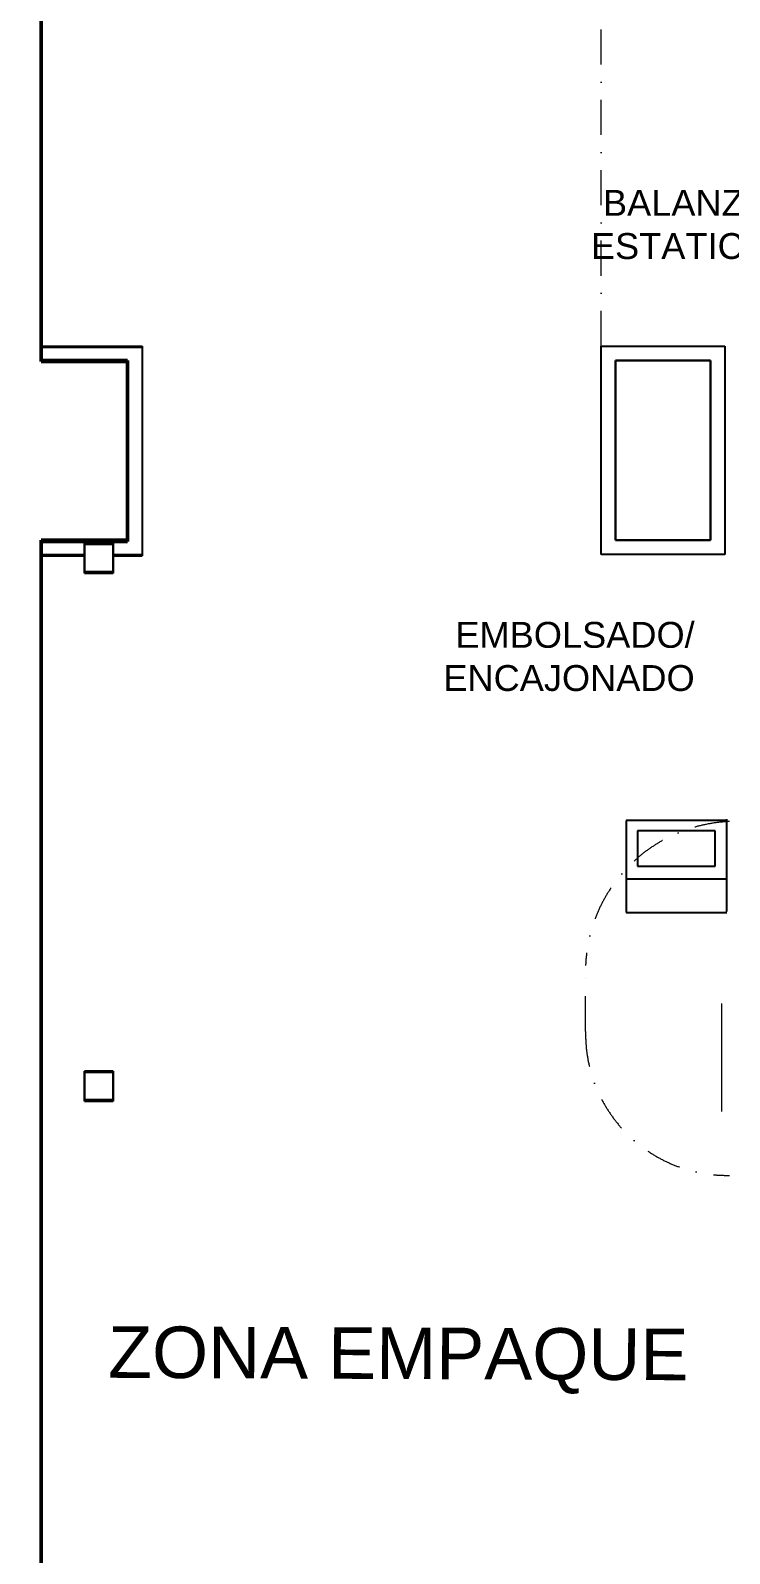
# Model space of a CAD drawing. Header units: inches. Extents: x -955375 to 106222, y -96450 to 64845.
# Drawn here: x 55100 to 60068, y 30407 to 41235 of the extents above; entities that cross this region are included whole.
import ezdxf

# ---------------------------------------------------------------- set-up
doc = ezdxf.new("R2010")
doc.units = ezdxf.units.IN
doc.header["$MEASUREMENT"] = 0
doc.linetypes.add('CONTINUA', pattern=[0])
doc.linetypes.add('DASHDOT', pattern=[1, 0.5, -0.25, 0, -0.25])
for name, color, linetype in [('023_MUROS_2', 7, 'Continuous'), ('A_TEXTOLOCAL', 3, 'Continuous'), ('DIBUJO', 2, 'Continuous')]:
    doc.layers.add(name, color=color, linetype=linetype)
doc.layers.add('ACHUTECH', color=24, linetype='Continuous', lineweight=18)
doc.styles.get("Standard").update_dxf_attribs({"font": 'isocp2.shx'})
doc.styles.add('TEXTO-100', font='romans.shx', dxfattribs={"height": 0.15})
doc.dimstyles.new('SUPERPEQUEÑA', dxfattribs={"dimtxt": 0.1, "dimasz": 0.05, "dimexe": 0.1, "dimexo": 0.15, "dimgap": 0.05, "dimtad": 1, "dimzin": 0, "dimdsep": 46, "dimtxsty": 'Standard', "dimblk1": 'CRUZZ', "dimblk2": 'CRUZZ', "dimsah": 1, "dimcen": 0.03, "dimse1": 1, "dimse2": 1, "dimclrd": 109, "dimclre": 4, "dimclrt": 173, "dimadec": 0, "dimazin": 0, "dimtfac": 1, "dimtix": 1, "dimtmove": 1, "dimatfit": 3, "dimldrblk": 'CRUZZ', "dimfxl": 1, "dimtolj": 1, "dimtzin": 0, "dimlwd": -1, "dimarcsym": 0})

# ---------------------------------------------------------------- blocks, each defined once
blk = doc.blocks.new('CRUZ')
at = {"layer": 'DIBUJO', "color": 7, "lineweight": -3}
blk.add_line((0, 0), (0, 0), dxfattribs=at)
blk.add_line((0, 0), (0, 0), dxfattribs=at)
at = {"layer": 'DIBUJO', "color": 7, "lineweight": -3, "const_width": 0.05}
blk.add_lwpolyline([(0, 0, 1), (0, 0, 1)], format="xyb", close=True, dxfattribs=at)
blk = doc.blocks.new('CRUZZ')
at = {"layer": 'DIBUJO', "color": 3, "xscale": 10, "yscale": 10, "zscale": 10}
blk.add_blockref('CRUZ', (0, 0), dxfattribs=at)
blk = doc.blocks.new('*D209')
at = {"layer": 'ACHUTECH', "color": 7, "ltscale": 500, "transparency": 16777216}
blk.add_line((95544, 59153), (95544, 15079), dxfattribs=at)
at = {"layer": 'Defpoints', "color": 0, "linetype": 'CONTINUA', "ltscale": 500, "transparency": 16777216}
for p in [(30946, 59153), (85095, 15079), (95544, 15079)]:
    blk.add_point(p, dxfattribs=at)
at = {"layer": 'ACHUTECH', "color": 7, "linetype": 'CONTINUA', "ltscale": 500, "transparency": 16777216, "xscale": 0.05, "yscale": 0.05, "zscale": 0.05}
for p, rotation in [((95544, 59153), 90), ((95544, 15079), 270)]:
    blk.add_blockref('CRUZZ', p, dxfattribs=dict(at, rotation=rotation))
at = {"layer": 'ACHUTECH', "color": 7, "linetype": 'CONTINUA', "lineweight": 13, "ltscale": 500, "transparency": 16777216, "insert": (95544, 37116), "char_height": 0.15, "attachment_point": 5, "rotation": 90}
blk.add_mtext('\\A1;44073.80', dxfattribs=at)
blk = doc.blocks.new('*D277')
at = {"layer": 'ACHUTECH', "color": 7, "ltscale": 500, "transparency": 16777216}
blk.add_line((60012, 34316), (60012, 33550), dxfattribs=at)
at = {"layer": 'Defpoints', "color": 0, "linetype": 'DASHDOT', "ltscale": 500, "transparency": 16777216}
for p in [(60100, 34316), (60012, 33550), (60100, 33550)]:
    blk.add_point(p, dxfattribs=at)
at = {"layer": 'ACHUTECH', "color": 7, "linetype": 'DASHDOT', "ltscale": 500, "transparency": 16777216, "xscale": 0.05, "yscale": 0.05, "zscale": 0.05}
for p, rotation in [((60012, 34316), 90), ((60012, 33550), 270)]:
    blk.add_blockref('CRUZZ', p, dxfattribs=dict(at, rotation=rotation))
at = {"layer": 'ACHUTECH', "color": 7, "linetype": 'DASHDOT', "lineweight": 13, "ltscale": 500, "transparency": 16777216, "insert": (60012, 33933), "char_height": 0.1, "attachment_point": 5, "rotation": 90}
blk.add_mtext('\\A1;766.65', dxfattribs=at)

msp = doc.modelspace()

# ---------------------------------------------------------------- linework, layer by layer
at = {"color": 7}
for p, q in [((55176.723, 38982.853), (55892.704, 38982.853)), ((55176.905, 38991.28), (55892.887, 38991.28)), ((55892.704, 38982.853), (55892.704, 37499.748)), ((55892.887, 38991.28), (55892.887, 37508.175)), ((59155.718, 38991.28), (60035.353, 38991.28)), ((59155.718, 37508.175), (59155.718, 38991.28)), ((60035.353, 38991.28), (60035.353, 37508.175)), ((55176.723, 37499.748), (55483.572, 37499.748)), ((55176.905, 37508.175), (55483.754, 37508.175)), ((55688.138, 37499.748), (55892.704, 37499.748)), ((55688.32, 37508.175), (55892.887, 37508.175)), ((60035.353, 37508.175), (59155.718, 37508.175)), ((60048.471, 34972.207), (60048.471, 35626.819)), ((60048.471, 35617.913), (59332.49, 35617.913)), ((59332.49, 35617.913), (59332.49, 34963.301)), ((59966.645, 35544.992), (59414.316, 35544.992)), ((59414.316, 35544.992), (59414.316, 35293.596)), ((59966.645, 35293.596), (59966.645, 35544.992)), ((59332.49, 35202.864), (60048.471, 35202.864)), ((59414.316, 35293.596), (59966.645, 35293.596)), ((59332.49, 34963.301), (60048.471, 34963.301))]:
    msp.add_line(p, q, dxfattribs=at)
at = {"layer": '023_MUROS_2', "color": 7, "lineweight": 50}
for p, q in [((55176.723, 38880.57), (55176.723, 50765.869)), ((55176.905, 38888.997), (55176.905, 50774.296)), ((55790.421, 38880.57), (55176.723, 38880.57)), ((55790.603, 38888.997), (55176.905, 38888.997)), ((55790.421, 37602.031), (55790.421, 38880.57)), ((55790.603, 37610.458), (55790.603, 38888.997)), ((55176.723, 24652.987), (55176.723, 37602.031)), ((55176.723, 37602.031), (55790.421, 37602.031)), ((55176.905, 24661.415), (55176.905, 37610.458)), ((55176.905, 37610.458), (55790.603, 37610.458))]:
    msp.add_line(p, q, dxfattribs=at)
at = {"layer": 'A_TEXTOLOCAL', "color": 7, "lineweight": 30}
for p, q in [((59258.001, 38888.997), (59258.001, 37610.458)), ((59258.001, 38888.997), (59933.07, 38888.997)), ((59933.07, 38888.997), (59933.07, 37610.458)), ((55688.138, 37581.574), (55483.572, 37581.574)), ((55483.572, 37581.574), (55483.572, 37377.008)), ((55688.32, 37590.001), (55483.754, 37590.001)), ((55483.754, 37590.001), (55483.754, 37385.435)), ((55688.138, 37377.008), (55688.138, 37581.574)), ((55688.32, 37385.435), (55688.32, 37590.001)), ((59258.001, 37610.458), (59933.07, 37610.458)), ((55483.572, 37377.008), (55688.138, 37377.008)), ((55483.754, 37385.435), (55688.32, 37385.435)), ((55688.138, 33827.784), (55483.572, 33827.784)), ((55483.572, 33827.784), (55483.572, 33623.217)), ((55688.32, 33836.211), (55483.754, 33836.211)), ((55483.754, 33836.211), (55483.754, 33631.645)), ((55688.138, 33623.217), (55688.138, 33827.784)), ((55688.32, 33631.645), (55688.32, 33836.211)), ((55483.572, 33623.217), (55688.138, 33623.217)), ((55483.754, 33631.645), (55688.32, 33631.645))]:
    msp.add_line(p, q, dxfattribs=at)
at = {"layer": 'ACHUTECH', "color": 0, "linetype": 'DASHDOT', "lineweight": 13, "ltscale": 500}
msp.add_line((59155.718, 38991.28), (59155.718, 46188.069), dxfattribs=at)
at = {"layer": 'ACHUTECH', "color": 3, "linetype": 'DASHDOT', "lineweight": 13, "ltscale": 500}
msp.add_line((59045.113, 34118.08), (59045.113, 34587.779), dxfattribs=at)
for centre, radius, start, end in [((60112.843, 34542.879), 1068.674, 92.4079426, 177.5920574), ((60050.972, 34101.108), 1006.003, 179.0333421, 270.9666579)]:
    msp.add_arc(centre, radius, start, end, dxfattribs=at)

# ---------------------------------------------------------------- texts
at = {"layer": 'A_TEXTOLOCAL', "color": 7, "char_height": 184.10962, "width": 4036.2083, "attachment_point": 3, "style": 'TEXTO-100'}
for s, insert in [('{\\fArial|b0|i0|c0|p34;BALANZA \\PESTATICA}', (60340.285, 40100.924)), ('{\\fArial|b0|i0|c0|p34;EMBOLSADO/\\PENCAJONADO}', (59820.303, 37029.943))]:
    msp.add_mtext(s, dxfattribs=dict(at, insert=insert))
at = {"layer": 'A_TEXTOLOCAL', "color": 7, "insert": (59776.466, 32005), "char_height": 366.46577, "width": 11882.14955, "attachment_point": 3, "rotation": 359.7555449, "style": 'TEXTO-100'}
msp.add_mtext('{\\fArial|b0|i0|c0|p34; ZONA EMPAQUE}', dxfattribs=at)

# ---------------------------------------------------------------- dimensions: what is measured, and where the dimension line sits
at = {"layer": 'ACHUTECH', "color": 7, "linetype": 'CONTINUA', "lineweight": 13, "ltscale": 500}
dim = msp.add_linear_dim(base=(95544.065, 15079.287), p1=(30945.851, 59153.085), p2=(85094.536, 15079.287), angle=90, dimstyle='SUPERPEQUEÑA', override={"dimtxt": 0.15, "dimgap": 0.02, "dimclrd": 7, "dimclrt": 7, "dimfxl": 0.2}, dxfattribs=at)
dim.commit()
dim.dimension.update_dxf_attribs({"geometry": '*D209', "text_midpoint": (95543.97, 37116.186)})
at = {"layer": 'ACHUTECH', "color": 0, "linetype": 'DASHDOT', "lineweight": 13, "ltscale": 500}
dim = msp.add_linear_dim(base=(60012.1322, 33549.6135), p1=(60099.7713, 34316.2591), p2=(60099.7713, 33549.6135), angle=90, dimstyle='SUPERPEQUEÑA', override={"dimclrd": 7, "dimclrt": 7, "dimfxl": 0.2}, dxfattribs=at)
dim.commit()
dim.dimension.update_dxf_attribs({"geometry": '*D277', "text_midpoint": (60012.0322, 33932.9363)})

doc.saveas('drawing.dxf')
